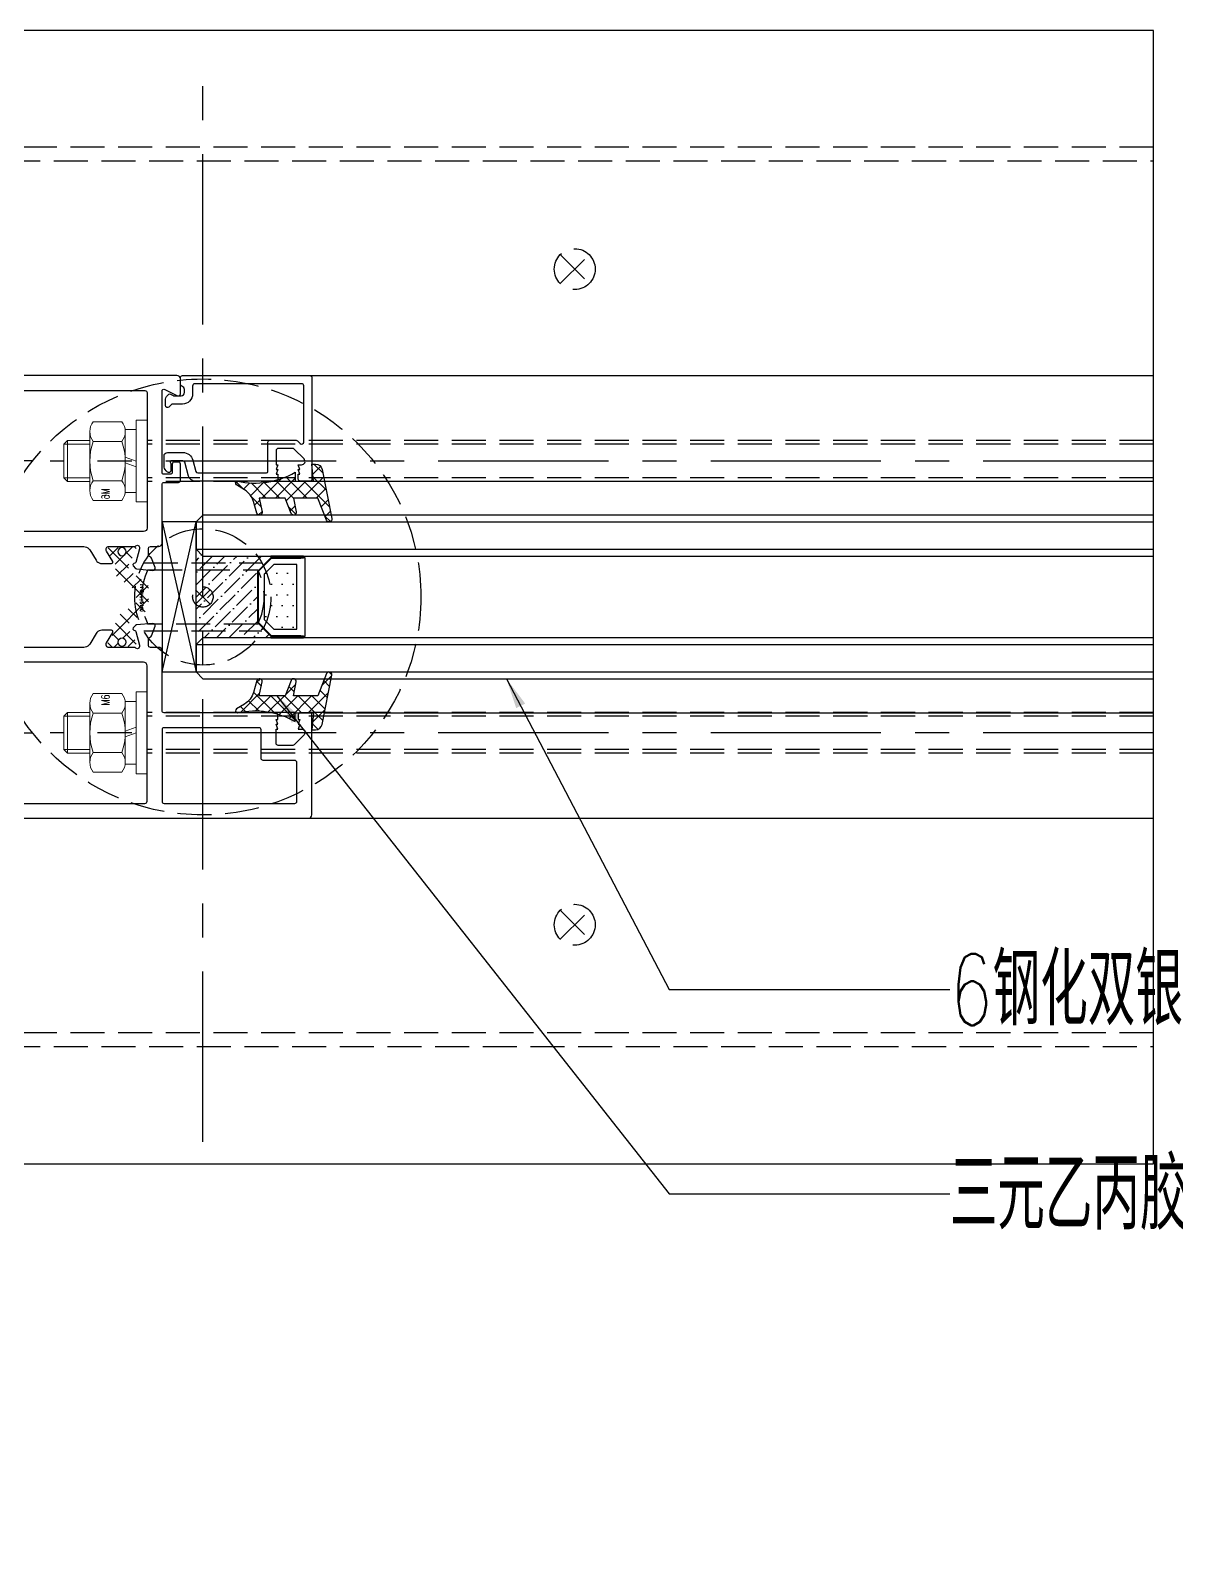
# Model space of a CAD drawing. Extents: x -160106 to 966792, y -663931 to 1550022.
# Drawn here: x -47585.1 to -47416.9, y -86037 to -85813.6 of the extents above; entities that cross this region are included whole.
import ezdxf
from ezdxf.enums import TextEntityAlignment as Align
from ezdxf.xclip import XClip

# ---------------------------------------------------------------- set-up
doc = ezdxf.new("R2010")
doc.units = 0
doc.linetypes.add('ZN-CENTER', pattern=[2, 1.25, -0.25, 0.25, -0.25])
doc.linetypes.add('ZN-DASH', pattern=[0.35, 0.25, -0.1])
for name, color, linetype in [('!ZN1-填充-8', 8, 'Continuous'), ('!ZN1-文字-7', 7, 'Continuous'), ('!ZN1-标注-173', 173, 'Continuous'), ('!ZN3-玻璃幕墙-4', 4, 'Continuous'), ('!ZN4-辅助材料-1', 1, 'Continuous'), ('!ZN4-配件-11', 11, 'Continuous'), ('!ZN5-铝材投影-112', 112, 'Continuous'), ('!ZN5-铝材断面-6', 6, 'Continuous'), ('!ZN6-虚线-8', 8, 'ZN-DASH'), ('!ZN6-轴线-1', 1, 'ZN-CENTER'), ('11紧固件', 11, 'Continuous'), ('TEXT', 7, 'Continuous')]:
    doc.layers.add(name, color=color, linetype=linetype)
doc.styles.add('ZN-字体1', font='romans.shx', dxfattribs={"width": 0.7, "bigfont": 'chinese.shx'})
doc.styles.add('ZNDimTStyle', font='ROMANS.shx', dxfattribs={"width": 0.7, "bigfont": 'CHINESE.shx'})
doc.styles.add('ZNTextStyle', font='ROMANS.shx', dxfattribs={"width": 0.7, "bigfont": 'CHINESE.shx'})
doc.styles.add('ZY-STYLE', font='ROMANS.shx', dxfattribs={"width": 0.7, "bigfont": 'CHINESE.shx'})
doc.dimstyles.new('ZN机械-3', dxfattribs={"dimscale": 3, "dimtxt": 2.5, "dimasz": 1.5, "dimexe": 1, "dimexo": 2, "dimgap": 0.9, "dimtad": 1, "dimdec": 0, "dimzin": 0, "dimdsep": 46, "dimtxsty": 'ZNDimTStyle', "dimcen": 2.5, "dimdle": 1, "dimclrd": 173, "dimclre": 173, "dimclrt": 7, "dimazin": 2, "dimtfac": 1, "dimtdec": 4, "dimtix": 1, "dimtmove": 2, "dimatfit": 3, "dimfxl": 0, "dimfrac": 2, "dimtolj": 1, "dimtzin": 0, "dimarcsym": 0})

# ---------------------------------------------------------------- blocks, each defined once
blk = doc.blocks.new('14.8隔热条2440')
at = {"layer": '!ZN1-填充-8', "ltscale": 500}
h = blk.add_hatch(dxfattribs=at)
h.set_pattern_fill('多孔材料', color=8, scale=0.5, angle=180)
h.set_pattern_definition([(225, (-28183.06224077237, 22083.85902918087), (1.000001016555733, -1.000001016555734), []), (315, (-28183.06224077237, 22083.85902918087), (1.000001016555734, 1.000001016555733), [])])
edge = h.paths.add_edge_path()
edge.add_arc((1, -1.313820711729932), 0.9999999999998325, 180.0000000000032, 234.999999999997)
edge.add_line((0.4264235636510421, -2.132972756018717), (2.736788218175207, -3.750707503131707))
edge.add_arc((2.450000000000728, -4.160283525277919), 0.5000000000001055, 2.927436071331613e-11, 55.00000000001188, ccw=False)
edge.add_line((2.950000000000728, -4.160283525274281), (2.950000000000728, -4.533782217349653))
edge.add_arc((2.150000000001455, -4.533782217353291), 0.79999999999919, -29.999999999965723, 3.2514435588382185e-11, ccw=False)
edge.add_line((2.842820323028718, -4.933782217351109), (1.826794919245003, -6.693589838487242))
edge.add_arc((2, -6.793589838485786), 0.2000000000000929, 149.999999999855, 179.9999999998616)
edge.add_line((1.80000000000291, -6.793589838485786), (1.80000000000291, -7))
edge.add_arc((2.200000000000728, -7), 0.3999999999997499, 179.9999999999633, 270.0000000000081)
edge.add_line((2.200000000000728, -7.400000000001455), (2.80000000000291, -7.400000000001455))
edge.add_line((2.80000000000291, -7.400000000001455), (2.80000000000291, -7.299999999999272))
edge.add_line((2.80000000000291, -7.299999999999272), (3.17500000000291, -7.299999999999272))
edge.add_arc((3.17500000000291, -7.100000000002183), 0.2000000000000171, 269.9999999999674, 360)
edge.add_line((3.375, -7.100000000002183), (3.375, -6.988193731460342))
edge.add_arc((3.17500000000291, -6.988193731460342), 0.1999999999994066, 359.999999999772, 385.0078332344584)
edge.add_arc((3.900000000001455, -6.650000000001455), 0.6000000000001552, -25.00783323469892, 205.00783323474, ccw=False)
edge.add_arc((4.625000000003638, -6.98819373146398), 0.2000000000006604, 154.9921667651166, 179.9999999997965)
edge.add_line((4.42500000000291, -6.988193731460342), (4.42500000000291, -7.100000000002183))
edge.add_arc((4.625, -7.100000000002183), 0.1999999999999318, 179.9999999999756, 269.9999999999837)
edge.add_line((4.625, -7.299999999999272), (5, -7.299999999999272))
edge.add_line((5, -7.299999999999272), (5, -7.400000000001455))
edge.add_line((5, -7.400000000001455), (5.600000000002183, -7.400000000001455))
edge.add_arc((5.600000000002183, -7), 0.3999999999998067, 269.9999999999756, 360.0000000000285)
edge.add_line((6, -7), (6, -6.793589838485786))
edge.add_arc((5.80000000000291, -6.793589838485786), 0.1999999999999934, 3.255933827414202e-11, 30.00000000003709)
edge.add_line((5.973205080757907, -6.693589838487242), (4.957179676974192, -4.933782217351109))
edge.add_arc((5.650000000001455, -4.533782217349653), 0.799999999999423, 180.0000000000387, 210.0000000000395, ccw=False)
edge.add_line((4.850000000002183, -4.533782217349653), (4.850000000002183, -3.553567113380268))
edge.add_arc((3.850000000002183, -3.553567113380268), 0.9999999999999647, 9.76748342677446e-12, 54.9999999999981)
edge.add_line((4.423576436351141, -2.734415069091483), (2.013211781824793, -1.046659568157338))
edge.add_arc((2.299999999999272, -0.6370835460111266), 0.4999999999995259, 180.0000000000163, 235.0000000000096, ccw=False)
edge.add_line((1.799999999999272, -0.6370835460111266), (1.799999999999272, 0.6370835460111266))
edge.add_arc((2.299999999999272, 0.6370835460111266), 0.499999999999611, 124.9999999999686, 179.9999999999642, ccw=False)
edge.add_line((2.013211781824793, 1.046659568157338), (4.423576436351141, 2.734415069091483))
edge.add_arc((3.850000000002183, 3.553567113380268), 0.9999999999998428, 304.9999999999877, 359.9999999999886)
edge.add_line((4.850000000002183, 3.553567113380268), (4.850000000002183, 4.533782217349653))
edge.add_arc((5.650000000001455, 4.533782217349653), 0.7999999999999973, 150.0000000000351, 180.0000000000305, ccw=False)
edge.add_line((4.957179676974192, 4.933782217351109), (5.973205080757907, 6.693589838487242))
edge.add_arc((5.80000000000291, 6.793589838485786), 0.2000000000000076, 329.9999999999517, 359.9999999999674)
edge.add_line((6, 6.793589838485786), (6, 7))
edge.add_arc((5.600000000002183, 7), 0.3999999999997073, 8.142219984546603e-12, 90.00000000004071)
edge.add_line((5.600000000002183, 7.399999999997817), (5, 7.399999999997817))
edge.add_line((5, 7.399999999997817), (5, 7.299999999999272))
edge.add_line((5, 7.299999999999272), (4.625000000003638, 7.299999999999272))
edge.add_arc((4.625, 7.099999999998545), 0.200000000000145, 89.99999999994303, 179.9999999999511)
edge.add_line((4.424999999999272, 7.099999999998545), (4.42500000000291, 6.988193731460342))
edge.add_arc((4.625000000003638, 6.988193731460342), 0.2000000000003917, 179.9999999999592, 205.0078332346483)
edge.add_arc((3.900000000001455, 6.649999999997817), 0.6000000000002182, -205.00783323469057, 25.007833234691816, ccw=False)
edge.add_arc((3.17500000000291, 6.988193731460342), 0.199999999999654, 334.9921667651682, 359.9999999998615)
edge.add_line((3.375, 6.988193731460342), (3.375, 7.099999999998545))
edge.add_arc((3.17500000000291, 7.099999999998545), 0.1999999999997471, 4.071109992273302e-11, 90.00000000006513)
edge.add_line((3.174999999999272, 7.299999999999272), (2.799999999999272, 7.299999999999272))
edge.add_line((2.799999999999272, 7.299999999999272), (2.799999999999272, 7.399999999997817))
edge.add_line((2.799999999999272, 7.399999999997817), (2.200000000000728, 7.400000000001455))
edge.add_arc((2.200000000000728, 7), 0.4000000000003467, 90.00000000002852, 180)
edge.add_line((1.799999999999272, 7), (1.80000000000291, 6.793589838485786))
edge.add_arc((2, 6.793589838485786), 0.1999999999999005, 179.9999999999348, 209.9999999999473)
edge.add_line((1.826794919245003, 6.693589838487242), (2.842820323028718, 4.933782217351109))
edge.add_arc((2.150000000001455, 4.533782217349653), 0.8000000000003751, 6.497202775790356e-11, 30.000000000059913, ccw=False)
edge.add_line((2.950000000000728, 4.533782217349653), (2.950000000000728, 4.160283525274281))
edge.add_arc((2.450000000000728, 4.160283525274281), 0.499999999999925, -54.999999999988006, 3.183231456205249e-12, ccw=False)
edge.add_line((2.736788218175207, 3.750707503131707), (0.4264235636510421, 2.132972756018717))
edge.add_arc((1, 1.313820711729932), 0.9999999999998322, 125.0000000000016, 179.9999999999968)
edge.add_line((0, 1.313820711729932), (0, -1.313820711729932))
at = {"layer": '!ZN4-辅助材料-1'}
for centre in [(3.900000000001455, 6.649999999997817), (3.900000000001455, -6.650000000001455)]:
    blk.add_circle(centre, 0.6, dxfattribs=at)
at = {"layer": 'Defpoints', "color": 2, "ltscale": 10, "style": 'ZY-STYLE', "width": 0.7}
blk.add_text('14.8隔热条2440', height=0.5, rotation=270, dxfattribs=at).set_placement((0.734587179205846, 1.976533626435412))
blk = doc.blocks.new('DTM001')
at = {"layer": '!ZN5-铝材断面-6'}
for points in [[(15.22452331677778, 7.899999999994179), (15.22452331677778, 16.50001016483293, -0.4142227651997859), (15.52453274285654, 16.80001016467577), (17.62451389065245, 16.79994418259594, 0.4142227651997859), (17.92452331673121, 17.09994418243878), (17.92452331673121, 19.49998114796472, 0.4142043596133936), (17.62453274283325, 19.79998114780756), (17.02453274285654, 19.79999999998836, 0.4142227651962341), (16.72452331677778, 19.50000000014552), (16.72452331677778, 18.2999818904209, -0.4142227652104414), (16.42451389064081, 17.99998189054895), (15.52451389067573, 18.00001016887836, -0.4142043595956348), (15.22452331677778, 18.3000101687212), (15.22452331677778, 30.20000000001164, -0.5594510476489495), (15.66025142982835, 30.46754042556859), (17.48879520368064, 29.53988698567264, 0.5594510476431668), (17.92452331673121, 29.80742741125869), (17.92452331673121, 32, 0.4142135623726091), (17.42452331673121, 32.5), (-29.73044803546509, 32.5, 0.2271621098700014), (-30.12007850396913, 32.31334980134852, 0.1412512610830626), (-37.22116199234733, 15.36028948036255, 0.4486177016475574), (-36.72452331677778, 14.80241007203585), (-35.92574990430148, 14.80241007203585, 0.414213562373095), (-35.42574990430148, 15.30241007203585), (-35.42574990430148, 16.30241007203585, -0.414213562373095), (-34.92574990430148, 16.80241007203585), (-33.42574990430148, 16.80241007203585, -0.414213562373095), (-32.92574990430148, 16.30241007203585), (-32.92574990430148, 10.30241007203585, -0.414213562373095), (-33.42574990430148, 9.802410072035855), (-35.19376994058257, 9.802410072035855, 0.3963318360818258), (-35.69282665295759, 9.333108570805052, 0.002840257290874332), (-35.79918787279166, 7.427436928992392, 0.4289573067031469), (-35.29981460917043, 6.902410072012572), (-35.09956329932902, 6.902410072012572, 0.3996045716297105), (-34.60019153601024, 7.377353296498768, -0.0002259558527667373), (-34.59256848768564, 7.527918181120185, -0.3993425579399436), (-34.09321957518114, 8.002410072018392), (-29.82572117989184, 8.002410072018392, -0.4142227651784749), (-29.52572118007811, 7.702400645968737), (-29.52576838206733, 6.200119474175153), (-29.59444647916825, 6.009104871045565), (-29.76902697904734, 5.905543737666449), (-29.90692220412893, 5.839249153330456), (-29.9941901381244, 5.713573490385897), (-30.50773576839129, 4.302756370481802), (-30.51060696801869, 4.105786996369716), (-30.39069178554928, 3.949500313901808), (-30.19969389092876, 3.901282243954483), (-27.83415113174124, 4.108165526442463), (-27.69855975994142, 4.144492553896271), (-27.28439858549973, 4.558627686172258), (-27.23262871085899, 4.751811231952161), (-27.3740456320229, 4.89323703138507), (-27.54310409625759, 4.938541798794176), (-27.63276002096245, 4.990308427222772), (-27.68452101532603, 5.079967604891863), (-28.21551900351187, 7.061928169045132), (-28.22317353851395, 7.100416429108009), (-28.22573885152815, 7.139574369735783), (-28.22573380864924, 7.3000786214252), (-28.1338862607372, 7.516107518895296), (-27.914592848334, 7.599862255592598), (-27.70212073315633, 7.500062172679463), (-27.56512267730432, 7.399999999994179), (-23.62588980101282, 7.399999999994179), (-23.41360140318284, 7.312059451855021), (-23.3257401039009, 7.099924659152748), (-23.32574704551371, 6.87899885213119), (-23.33693889103597, 6.797830382653046), (-23.36967446963536, 6.722717404278228), (-24.29651799454587, 5.204143706563627), (-24.30021603399655, 5.002071955765132), (-24.12580922507914, 4.899949808197562), (-22.70035684452159, 4.899905020021833), (-22.49721174995648, 4.920749853801681), (-22.30253698973684, 4.982427843700862), (-22.12445097620366, 5.082366867078235), (-21.97038032958517, 5.216399223805638), (-21.8467501719133, 5.378935437067412), (-20.90569660015171, 6.920791395183187), (-20.78206644247985, 7.083327608037507), (-20.62799579609418, 7.217359964532079), (-20.44990978267742, 7.317298988142284), (-20.25523502222495, 7.378976978070568), (-20.05035338026937, 7.399999999994179), (3.738780219224282, 7.399999999994179), (3.9540420313715, 7.377898188715335), (4.148712912399787, 7.316207961761393), (4.326792642183136, 7.216257744468749), (4.480854862194974, 7.082215703878319), (4.604474801511969, 6.919671720301267), (5.545431479986291, 5.377756644767942), (5.6690514239599, 5.215212662034901), (5.823113647231366, 5.081170623889193), (6.00119338039076, 4.98122040941962), (6.195864264213014, 4.919530186220072), (6.399008049222175, 4.898672586627072), (7.824460444215219, 4.898627783521079), (7.998873671342153, 5.000738990434911), (7.995188314060215, 5.202810983697418), (7.068440233997535, 6.721442906156881), (7.035709368006792, 6.796557941444917), (7.02452261588769, 6.877727114624577), (7.024529572285246, 7.098652921820758), (7.11240419925889, 7.310782200511312), (7.327814149204642, 7.399999999994179), (11.26603718230035, 7.399999999994179), (11.40093533723848, 7.49851541974931), (11.61341372417519, 7.598302150901873), (11.83270187285962, 7.514533633890096), (11.9245358449989, 7.298498965072213), (11.92453080188716, 7.137994713237276), (11.92196302762022, 7.098836941615446), (11.9143061064533, 7.060349331935868), (11.38318352476927, 5.078421962971333), (11.33141690382035, 4.988766040245537), (11.24175773357274, 4.937005043932004), (11.0726964227506, 4.89171090038144), (10.93127061455743, 4.750293988006888), (10.983028349292, 4.557107189495582), (11.34677000046941, 4.193342694750754), (11.46175457787467, 4.112824237236055), (13.89828232600121, 3.899578549346188), (14.08928325498709, 3.947784613148542), (14.20920826407382, 4.104063759790733), (14.20634944672929, 4.301033317518886), (13.69289245939581, 5.711882705771131), (13.60563242476201, 5.837563860259252), (13.46774136443855, 5.903867117216578), (13.29316737508634, 6.007439213746693), (13.22450127889169, 6.198458124825265), (13.22452955733752, 7.098458115651738), (13.31240418419475, 7.310587394429604), (13.52828447910724, 7.399999999994179), (14.72452331677778, 7.399999999994179, 0.414213562373095)], [(12.72452331677778, 30.29999999998836, -0.414213562373095), (13.02452331676614, 30), (13.02452331676614, 10.10000000000582, -0.414213562373095), (12.52452331676614, 9.60000000000582), (-28.07969538529869, 9.60000000000582, -0.2989322233174836), (-28.5384769916418, 9.90120503603248, 0.2989322233140105), (-28.9972585979267, 10.20241007203003), (-30.22574990428984, 10.20241007203003, -0.414213562373095), (-30.72574990428984, 10.70241007203003), (-30.72574990428984, 17.00241007201839, 0.414213562373095), (-32.72574990428984, 19.00241007201839), (-33.68023893196369, 19.00241007201839, -0.4941404653160669), (-34.16278522356879, 19.6333645543782, -0.09483168647078893), (-29.05388332140865, 30.09987771348096, -0.23614865827203), (-28.65379163494799, 30.29999999998836)], [(-35.92574990430148, -14.80241007203585), (-36.72452331677778, -14.80241007203585, 0.4486177016466411), (-37.22116199234733, -15.36028948036255, 0.1412512610830585), (-30.12007850396913, -32.31334980134852, 0.227162109870179), (-29.73044803546509, -32.5), (36.72452331677778, -32.5, 0.414213562373095), (37.22452331677778, -32), (37.22452331677778, -17.29999999998836, 0.4142135623695433), (36.92452331673121, -17), (35.52452331676614, -17, 0.4142135623695433), (35.22452331677778, -17.29999999998836), (35.22452331677778, -18.00012244153186), (35.47452325199265, -18.00013029659749), (35.22450125787873, -18.70012244413374), (35.47450125782052, -18.70013029922848), (35.22447926364839, -19.40012244679383), (35.72447925142478, -19.4001381569542, -0.6681786379321766), (36.07800582289929, -20.25370265590027), (34.61947812727885, -21.71213869951316, -0.1989042015138631), (34.40735275828047, -21.79999999998836), (32.27446147421142, -21.79999999998836, -0.4142135623695432), (31.97446147422306, -21.5), (31.97446147422306, -19.40002033073688), (32.22446147404844, -19.40002818583162), (31.9744834684534, -18.70002032810589), (32.22448346833698, -18.70002818317153), (31.97450546262553, -18.00002032547491), (32.22450546256732, -18.00002818054054), (32.22452745732153, -17.30000942607876, 0.4142227651891304), (31.92452745750779, -17), (15.52452331676614, -17, -0.4142135623801986), (15.22452331677778, -16.70000000001164), (15.22452331677778, -7.899999999994179, 0.414213562373095), (14.72452331677778, -7.399999999994179), (13.52828447910724, -7.399999999994179), (13.31240418419475, -7.310587394429604), (13.22452955733752, -7.098458115651738), (13.22450127889169, -6.198458124825265), (13.29316737508634, -6.007439213746693), (13.46774136443855, -5.903867117216578), (13.60563242476201, -5.837563860259252), (13.69289245939581, -5.711882705771131), (14.20634944672929, -4.301033317518886), (14.20920826407382, -4.104063759790733), (14.08928325498709, -3.947784613148542), (13.89828232600121, -3.899578549346188), (11.46175457787467, -4.112824237236055), (11.34677000046941, -4.193342694750754), (10.983028349292, -4.557107189495582), (10.93127061455743, -4.750293988006888), (11.0726964227506, -4.89171090038144), (11.24175773357274, -4.937005043932004), (11.33141690382035, -4.988766040245537), (11.38318352476927, -5.078421962971333), (11.9143061064533, -7.060349331935868), (11.92196302762022, -7.098836941615446), (11.92453080188716, -7.137994713237276), (11.9245358449989, -7.298498965072213), (11.83270187285962, -7.514533633890096), (11.61341372417519, -7.598302150901873), (11.40093533723848, -7.49851541974931), (11.26603718230035, -7.399999999994179), (7.327814149204642, -7.399999999994179), (7.11240419925889, -7.310782200511312), (7.024529572285246, -7.098652921820758), (7.02452261588769, -6.877727114624577), (7.035709368006792, -6.796557941444917), (7.068440233997535, -6.721442906156881), (7.995188314060215, -5.202810983697418), (7.998873671342153, -5.000738990434911), (7.824460444215219, -4.898627783521079), (6.399008049222175, -4.898672586627072), (6.195864264213014, -4.919530186220072), (6.00119338039076, -4.98122040941962), (5.823113647231366, -5.081170623889193), (5.6690514239599, -5.215212662034901), (5.545431479986291, -5.377756644767942), (4.604474801511969, -6.919671720301267), (4.480854862194974, -7.082215703878319), (4.326792642183136, -7.216257744468749), (4.148712912399787, -7.316207961761393), (3.9540420313715, -7.377898188715335), (3.738780219224282, -7.399999999994179), (-20.05035338026937, -7.399999999994179), (-20.25523502222495, -7.378976978070568), (-20.44990978267742, -7.317298988142284), (-20.62799579609418, -7.217359964532079), (-20.78206644247985, -7.083327608037507), (-20.90569660015171, -6.920791395183187), (-21.8467501719133, -5.378935437067412), (-21.97038032958517, -5.216399223805638), (-22.12445097620366, -5.082366867078235), (-22.30253698973684, -4.982427843700862), (-22.49721174995648, -4.920749853801681), (-22.70035684452159, -4.899905020021833), (-24.12580922507914, -4.899949808197562), (-24.30021603399655, -5.002071955765132), (-24.29651799454587, -5.204143706563627), (-23.36967446963536, -6.722717404278228), (-23.33693889103597, -6.797830382653046), (-23.32574704551371, -6.87899885213119), (-23.3257401039009, -7.099924659152748), (-23.41360140318284, -7.312059451855021), (-23.62588980101282, -7.399999999994179), (-27.56512267730432, -7.399999999994179), (-27.70212073315633, -7.500062172679463), (-27.914592848334, -7.599862255592598), (-28.1338862607372, -7.516107518895296), (-28.22573380864924, -7.3000786214252), (-28.22573885152815, -7.139574369735783), (-28.22317353851395, -7.100416429108009), (-28.21551900351187, -7.061928169045132), (-27.68452101532603, -5.079967604891863), (-27.63276002096245, -4.990308427222772), (-27.54310409625759, -4.938541798794176), (-27.3740456320229, -4.89323703138507), (-27.23262871085899, -4.751811231952161), (-27.28439858549973, -4.558627686172258), (-27.69855975994142, -4.144492553896271), (-27.83415113174124, -4.108165526442463), (-30.19969389092876, -3.901282243954483), (-30.39069178554928, -3.949500313901808), (-30.51060696801869, -4.105786996369716), (-30.50773576839129, -4.302756370481802), (-29.9941901381244, -5.713573490385897), (-29.90692220412893, -5.839249153330456), (-29.76902697904734, -5.905543737666449), (-29.59444647916825, -6.009104871045565), (-29.52576838206733, -6.200119474175153), (-29.52572118007811, -7.702400645968737, -0.4142227651784749), (-29.82572117989184, -8.002410072018392), (-34.09321957518114, -8.002410072018392, -0.3993425579399436), (-34.59256848768564, -7.527918181120185, -0.0002259558527667373), (-34.60019153601024, -7.377353296498768, 0.3996045716297104), (-35.09956329932902, -6.902410072012572), (-35.29981460917043, -6.902410072012572, 0.4289573067031467), (-35.79918787279166, -7.427436928992392, 0.002840257290874332), (-35.69282665295759, -9.333108570805052, 0.3963318360818259), (-35.19376994058257, -9.802410072035855), (-33.42574990430148, -9.802410072035855, -0.414213562373095), (-32.92574990430148, -10.30241007203585), (-32.92574990430148, -16.30241007203585, -0.414213562373095), (-33.42574990430148, -16.80241007203585), (-34.92574990430148, -16.80241007203585, -0.414213562373095), (-35.42574990430148, -16.30241007203585), (-35.42574990430148, -15.30241007203585, 0.414213562373095)], [(12.72452331677778, -30.29999999998836, 0.414213562373095), (13.02452331676614, -30), (13.02452331676614, -10.10000000000582, 0.414213562373095), (12.52452331676614, -9.60000000000582), (-28.07969538529869, -9.60000000000582, 0.2989322233174836), (-28.5384769916418, -9.90120503603248, -0.2989322233140105), (-28.9972585979267, -10.20241007203003), (-30.22574990428984, -10.20241007203003, 0.414213562373095), (-30.72574990428984, -10.70241007203003), (-30.72574990428984, -17.00241007201839, -0.414213562373095), (-32.72574990428984, -19.00241007201839), (-33.68023893196369, -19.00241007201839, 0.4941404653160669), (-34.16278522356879, -19.6333645543782, 0.09483168647078893), (-29.05388332140865, -30.09987771348096, 0.23614865827203), (-28.65379163494799, -30.29999999998836)], [(29.47446147422306, -19.20000000001164), (15.52452331676614, -19.20000000001164, 0.414213562373095), (15.22452331677778, -19.5), (15.22452331677778, -30, 0.414213562373095), (15.52452331676614, -30.29999999998836), (34.72452331677778, -30.29999999998836, 0.414213562373095), (35.02452331676614, -30), (35.02452331676614, -24.29999999998836, 0.414213562373095), (34.72452331677778, -24), (30.07446147419978, -24, -0.414213562373095), (29.77446147421142, -23.70000000001164), (29.77446147421142, -19.5, 0.414213562373095)]]:
    blk.add_lwpolyline(points, format="xyb", close=True, dxfattribs=at)
at = {"ltscale": 20}
blk.add_blockref('14.8隔热条2440', (-29.56583225581562, 0), dxfattribs=at)
at = {"ltscale": 20, "xscale": -1}
blk.add_blockref('14.8隔热条2440', (13.25425909477053, 0), dxfattribs=at)
blk = doc.blocks.new('DTM004')
at = {"layer": '!ZN5-铝材断面-6'}
blk.add_lwpolyline([(-7.860196235880721, 5.257427411270328), (-7.860196235880721, 5.685535160155268, 0.3383207522059224), (-8.228823582001496, 6.16796784082544, -0.3383207522047856), (-8.450000000011642, 6.457427411281969), (-8.450000000011642, 7.450000000011642, -0.414213562373095), (-8.150000000023283, 7.75), (10.54999999998836, 7.75, -0.414213562373095), (10.84999999997672, 7.450000000011642), (10.85000000003492, -7.550000000017462, -0.4142135623784227), (10.65000000002328, -7.75), (9.149995745276101, -7.75, -0.4142043595956348), (8.849995745404158, -7.450009426102042), (8.849973751814105, -6.750030389172025), (9.09997375169769, -6.750022534077289), (8.849951757583767, -6.050030386541039), (9.09995175752556, -6.050022531446302), (8.84992976335343, -5.350030383910052), (9.349929751129821, -5.35001467372058, 0.668178637926595), (9.703456322604325, -4.496450174774509), (8.24487765104277, -3.037963158392813, 0.1989042015138631), (8.032752282044385, -2.950101857917616), (5.899901257711463, -2.950101857917616, 0.414213562373095), (5.599901257664897, -3.250101857905975), (5.599901257664897, -5.350132500811014), (5.849928622890729, -5.350124644872267), (5.599950617237482, -6.050132502568886), (5.849950617121067, -6.050124647503253), (5.59997261146782, -6.750132505199872), (5.849972611409612, -6.750124650134239), (5.849997743498534, -7.549993715947494, -0.4142227651944582), (5.649997743603308, -7.75), (-6.282673011999577, -7.75, -0.3394542588639887), (-7.248598838341422, -7.008819045091514), (-7.79426792578306, -4.972354286466725, 0.339454258862486), (-8.084045673720539, -4.75), (-9.75, -4.75, 0.6180339887712619), (-9.910000000032596, -5.069999999977881, -0.1622776601677572), (-9.850000000034925, -5.25), (-9.850000000034925, -6.200000000011642, -0.6681786379074278), (-10.36213203438092, -6.412132034340175), (-10.55710678116884, -6.21715728752315, -0.1989123673800496), (-10.85000000003492, -5.510050506331027), (-10.85000000003492, -4.049999999988358, -0.414213562373095), (-10.35000000003492, -3.549999999988358), (-8.084045673720539, -3.549999999988358, -0.3394542588625321), (-6.635156934265979, -4.661771432351088), (-6.188787265913561, -6.327645713521633, 0.3394542588617261), (-5.899009518034291, -6.549999999988358), (4.199901257699821, -6.549999999988358, 0.4142135623784227), (4.399901257711463, -6.349999999976717), (4.399901257711463, -2.050101857894333, -0.4142135623624397), (4.699901257699821, -1.750101857905975), (8.535071596619673, -1.750101857905975, -0.1989042015138631), (8.747196965618059, -1.837963158381172), (9.137874631036539, -2.228616274136584, 0.6681672758759131), (9.650000000023283, -2.016477574623423), (9.650000000023283, 6.25, 0.414213562373095), (9.349999999976717, 6.550000000017462), (-6.3625492133433, 6.550000000017462, 0.4514162296439333), (-6.66019623586908, 6.212500000023283), (-6.66019623586908, 5.057427411258686, -0.4142135623738432), (-8.16019623586908, 3.557427411258686), (-9.584727449691854, 3.557427411258686, 0.198912367380581), (-9.796859483991284, 3.469559445627965), (-10.13786796561908, 3.128550964000169, -0.6681786379298857), (-10.65000000002328, 3.340682998357806), (-10.65000000002328, 4.099261642142665, -0.1989123673785978), (-10.35710678121541, 4.806368423305685), (-10.16462643700652, 4.998848767514573, -0.3394542588639873), (-9.923205080791377, 5.030632492038421), (-9.519615242257714, 4.797619790129829, 0.1316524975819562), (-9.369615242292639, 4.757427411270328), (-8.360196235880721, 4.757427411270328, 0.414213562375185)], format="xyb", close=True, dxfattribs=at)
blk = doc.blocks.new('塞入式胶条01')
at = {"layer": '!ZN1-填充-8', "ltscale": 500}
h = blk.add_hatch(dxfattribs=at)
h.set_pattern_fill('多孔材料', color=8, scale=0.5, angle=180)
h.set_pattern_definition([(225, (-28131.83749245655, 22100.85902918088), (1.000001016555733, -1.000001016555734), []), (315, (-28131.83749245655, 22100.85902918088), (1.000001016555734, 1.000001016555733), [])])
edge = h.paths.add_edge_path()
edge.add_line((1.236903787535994, -1.707911690824403), (2.664777609221346, 5.509706483182526))
edge.add_arc((2.273518568923464, 5.592871159504284), 0.4000000000031532, 348.0000000008789, 518.5160107118339)
edge.add_line((1.901310590274079, 5.739367646252504), (0.6235294656908081, 2.492871159505739))
edge.add_line((0.6235294656908081, 2.492871159505739), (-2.976470534307737, 2.492871159516653))
edge.add_line((-2.976470534307737, 2.492871159516653), (-2.546263670628832, 4.516835323676787))
edge.add_arc((-2.937522710923076, 4.600000000002183), 0.400000000000351, 348.0000000002608, 518.9636452312297)
edge.add_line((-3.310863851074828, 4.743584097548592), (-4.176470534308464, 2.492871159513015))
edge.add_line((-4.176470534308464, 2.492871159513015), (-7.976470534307737, 2.492871159516653))
edge.add_line((-7.976470534307737, 2.492871159516653), (-7.546263670625194, 4.516835323676787))
edge.add_arc((-7.937522710919438, 4.600000000009459), 0.4000000000018638, 347.9999999992414, 523.6104596651712)
edge.add_arc((-7.937522718613764, 4.600000004116737), 0.3999999914592172, 163.5567518628581, 163.610459918605, ccw=False)
edge.add_line((-8.32116294387015, 4.713226196901815), (-8.829847777542454, 2.989667749898217))
edge.add_arc((-11.70714952465642, 3.838864226643636), 3.000000000010314, 301.4687741501241, 343.5567516095164, ccw=False)
edge.add_line((-10.1410481142666, 1.280089837910054), (-11.32430235716311, 0.55587743887736))
edge.add_arc((-11.16769221612776, 0.3000000000029104), 0.3000000000000967, 121.4687741494226, 270)
edge.add_arc((-8.602365504000772, -11.51777317277811), 11.79999999998318, 59.98711977613351, 102.55640162031648, ccw=False)
edge.add_line((-2.700068375826959, -1.299999999999272), (-2.700068375826959, 0))
edge.add_line((-2.700068375826959, 0), (0, 0))
edge.add_line((0, 0), (-0.2627605881643831, -2.500000000003638))
edge.add_line((-0.2627605881643831, -2.500000000003638), (0.2587561867985642, -2.5))
edge.add_arc((0.2587561868094781, -1.500000000007276), 0.999999999992724, 269.9999999993747, 347.9999999999486)
at = {"layer": '!ZN4-辅助材料-1'}
blk.add_lwpolyline([(1.236903787535994, -1.707911690824403), (2.664777609221346, 5.509706483182526, 0.9204817846669002), (1.901310590274079, 5.739367646252504), (0.6235294656908081, 2.492871159505739), (-2.976470534307737, 2.492871159516653), (-2.546263670628832, 4.516835323676787, 0.9240963602457766), (-3.310863851074828, 4.743584097548592), (-4.176470534308464, 2.492871159513015), (-7.976470534307737, 2.492871159516653), (-7.546263670625194, 4.516835323676787, 0.9624094095518533), (-8.321268911546213, 4.712866529611347, -0.000234345606198079), (-8.32116294387015, 4.713226196901815), (-8.829847777542454, 2.989667749898217, -0.1857361335767543), (-10.1410481142666, 1.280089837910054), (-11.32430235716311, 0.55587743887736, 0.7571945360180199), (-11.16769221612776, 3.637978807091713e-12, -0.1879095196813028), (-2.700068375826959, -1.299999999999272), (-2.700068375826959, 0), (0, 0), (-0.2627605881643831, -2.500000000003638), (0.2587561867985642, -2.5, 0.3541185725319171)], format="xyb", close=True, dxfattribs=at)
blk = doc.blocks.new('*U984')
at = {"layer": '!ZN1-填充-8'}
h = blk.add_hatch(dxfattribs=at)
h.set_pattern_fill('ANSI36', color=256, scale=0.4, angle=180, style=0)
h.set_pattern_definition([(225, (2801.916650913547, 1209.589244826604), (-0.6735192090801873, -2.469570433294018), [3.175, -0.635, 0, -0.635])])
h.paths.add_polyline_path([(1.029468876367901e-06, 5.00000102652325), (1.029468876367901e-06, 19.00000102652371), (1.000001029469331, 18.00000102652325), (11.00000102946792, 18.00000154125746), (11.00000102946792, 17.75000154125746), (9.000001029467924, 15.75000154125746), (9.000001029467924, 8.250001541257916), (11.00000102946792, 6.250001541257916), (11.00000102946792, 6.000001541257916), (1.000001029469331, 6.000001026523705)])
for points in [[(15.7500020589368, 18.00000051473398), (11.0000020589368, 18.00000051473398), (11.0000020589368, 17.75000051473398), (15.7500020589368, 17.75000051473398)], [(15.7500020589368, 6.250000514733983), (11.0000020589368, 6.250000514733983), (11.0000020589368, 6.000000514733983), (15.7500020589368, 6.000000514733983)]]:
    blk.add_hatch(color=256, dxfattribs=at).paths.add_polyline_path(points)
h = blk.add_hatch(dxfattribs=at)
h.set_pattern_fill('DOTS', color=8, angle=-1.272221872585407e-14, style=0)
h.set_pattern_definition([(0, (2.999999999999956, 5.147342108102748e-07), (0.7937500000000003, 1.5875), [0, -1.5875])])
h.paths.add_polyline_path([(10.00000246392842, 15.33578724689301), (10.00000246392842, 8.664213903400196), (11.41421851694436, 7.249997850384261), (14.80000246392861, 7.249997850384261), (14.80000246392861, 16.74999785038426), (11.41421306741991, 16.74999785038426)])
for p, q in [((2.058937752735801e-06, 22.99999999999977), (140.5500682103861, 23.00000000000265)), ((1.029468876367901e-06, 19.00000102946865), (140.5500671809172, 19.00000102947153)), ((1.029468876367901e-06, 4.999999091356358), (140.5500671809172, 4.99999909135924)), ((2.058937752735801e-06, 1.000000120825234), (140.5500682103861, 1.000000120828117))]:
    blk.add_line(p, q, dxfattribs=at)
at = {"layer": '!ZN3-玻璃幕墙-4'}
for points in [[(140.5500682103861, 24.00000000000265), (1.000002058937753, 23.99999999999977), (2.058937752735801e-06, 22.99999999999977), (2.058937752735801e-06, 18.99999999999977), (1.000002058937753, 17.99999999999977), (140.5500682103861, 18.00000000000265)], [(140.5500682103865, 6.000000000002655), (1.000002058937298, 5.999999999999773), (2.058936843241099e-06, 4.999999999999773), (2.058935933746397e-06, 0.9999999999997726), (1.000002058935479, 0), (140.5500682103865, 4.474033917450032e-12)]]:
    blk.add_lwpolyline(points, dxfattribs=at)
at = {"layer": '!ZN4-辅助材料-1'}
for points in [[(1.029468876367901e-06, 5.00000102652325), (1.029468876367901e-06, 19.00000102652371), (1.000001029469331, 18.00000102652325), (11.00000102946792, 18.00000154125746), (11.00000102946792, 17.75000154125746), (9.000001029467924, 15.75000154125746), (9.000001029467924, 8.250001541257916), (9.000001029467924, 8.250001541257916), (11.00000102946792, 6.250001541257916), (11.00000102946792, 6.000001541257916), (1.000001029469331, 6.000001026523705), (1.029468876367901e-06, 5.00000102652325)], [(15.7500020589368, 18.00000051473398), (11.0000020589368, 18.00000051473398), (11.0000020589368, 17.75000051473398), (15.7500020589368, 17.75000051473398)], [(9.000002058936346, 15.75000045432148), (9.000002058936346, 8.250000575146714), (11.00000205893635, 6.250000575146714), (16.00000205893635, 6.250000575146714), (16.00000205893635, 17.75000057514671), (11.00000205893635, 17.75000057514671)], [(10.00000246392842, 15.33578724689301), (10.00000246392842, 8.664213903400196), (11.41421851694436, 7.249997850384261), (14.80000246392861, 7.249997850384261), (14.80000246392861, 16.74999785038426), (11.41421306741991, 16.74999785038426)], [(15.7500020589368, 6.250000514733983), (11.0000020589368, 6.250000514733983), (11.0000020589368, 6.000000514733983), (15.7500020589368, 6.000000514733983)]]:
    blk.add_lwpolyline(points, close=True, dxfattribs=at)
blk.add_lwpolyline([(15.40000141310243, 17.74999904759488), (15.40000141310243, 17.65000057514658), (11.0414218291598, 17.65000057514658), (9.099997854370898, 15.7085766003579), (9.099997854370898, 8.291424224121783), (11.04142303089789, 6.349999047594793), (15.40000205893644, 6.349999047594793), (15.40000205893644, 6.250000575146714), (15.40000205893644, 6.349999047594793)], dxfattribs=at)
at = {"layer": 'Defpoints', "color": 250}
for p in [(2.058935478999047e-06, 24.00000205304696), (1.029468876367901e-06, 17.99999999999977), (1.029468876367901e-06, 5.999999999999773), (9.000002058936346, 6.000001541257916), (2.058935478999047e-06, 0)]:
    blk.add_point(p, dxfattribs=at)
blk = doc.blocks.new('地弹簧示意03')
at = {"layer": '!ZN1-填充-8', "linetype": 'ZN-DASH', "ltscale": 20}
for p, q in [((116.3650575506217, 46.00227969398111), (120.6076982377454, 50.2449203810902)), ((116.3650575506217, 50.2449203810902), (120.6076982377454, 46.00227969396656)), ((244.1763540783031, 46.00227969398111), (239.9337133911795, 50.2449203810902)), ((244.1763540783031, 50.2449203810902), (239.9337133911795, 46.00227969396656)), ((38.91606583776957, 20), (0, 20)), ((55.23580379352279, 5.000000000007276), (72.55631186919709, 5.000000000007276)), ((62.83539765958631, -1.06066017178091), (64.95671800314813, 1.060660171773634)), ((62.83539765958631, 1.060660171773634), (64.95671800314813, -1.060660171788186)), ((55.23580379350824, -4.999999999996362), (72.55631186921164, -4.999999999992724)), ((38.91606583776957, -20), (0, -20)), ((116.3650575506217, -46.00227969398111), (120.6076982377454, -50.2449203810902)), ((116.3650575506217, -50.2449203810902), (120.6076982377454, -46.00227969396656)), ((244.1763540783031, -46.00227969398111), (239.9337133911795, -50.2449203810902)), ((244.1763540783031, -50.2449203810902), (239.9337133911795, -46.00227969396656))]:
    blk.add_line(p, q, dxfattribs=at)
blk.add_lwpolyline([(0, -66), (289.4960578122955, -66), (289.4960578122955, 66), (0, 66)], close=True, dxfattribs=at)
for points in [[(0, 64), (289.4960578122955, 64)], [(289.4960578122955, -64), (0, -64)]]:
    blk.add_lwpolyline(points, dxfattribs=at)
blk.add_lwpolyline([(71.95831557966085, -3.999999999992724), (55.83380008305903, -4, -0.2344355629253967), (55.83380008305903, 4.000000000003638), (71.95831557966085, 4.000000000003638, -0.2344355629252056)], format="xyb", close=True, dxfattribs=at)
for centre, radius in [((118.4863778941835, 48.12360003754293), 3), ((242.0550337347413, 48.12360003754293), 3), ((63.89605783135994, 0), 32), ((63.89605783135994, 0), 10), ((63.89605783137449, 0), 1.5), ((118.4863778941835, -48.12360003754293), 3), ((242.0550337347413, -48.12360003754293), 3)]:
    blk.add_circle(centre, radius, dxfattribs=at)
at = {"layer": '!ZN6-轴线-1', "color": 1, "linetype": 'ZN-CENTER', "ltscale": 20}
blk.add_line((63.89605783135994, -80), (63.89605783135994, 80), dxfattribs=at)
blk = doc.blocks.new('20180312.10002664')
at = {"layer": '11紧固件', "lineweight": 9}
for p, q in [((-5.773502691896283, 0.5000000099971658), (-5.773502691896283, 4.700000009994255)), ((-4.330127018922212, 5.200000009994255), (4.330127018922212, 5.200000009994255)), ((3.628101524278463, 5.199993944654125), (-3.624960926790664, 5.200006070095696)), ((-3.624958192787744, 5.200006070088421), (1.100852387025952e-08, 5.200011955021182)), ((-2.886751345948142, 0.5000000099971658), (-2.886751345948142, 4.700000009994255)), ((2.886751345948142, 0.5000000099971658), (2.886751345948142, 4.700000009994255)), ((5.773502691896283, 0.5000000099971658), (5.773502691896283, 4.700000009994255)), ((-4.330127018922212, 9.997165761888027e-09), (4.330127018922212, 9.997165761888027e-09)), ((-4.330127018922212, 9.997165761888027e-09), (4.330127018922212, 9.997165761888027e-09))]:
    blk.add_line(p, q, dxfattribs=at)
for centre, radius, start, end in [((-4.330127018922212, 2.866666676665773), 2.333333333333238, 51.78678929806755, 128.2132107019324), ((0, -3.383333323334227), 8.583333333333346, 70.34714036817255, 109.6528596318275), ((4.330127018922212, 2.866666676665773), 2.333333333333238, 51.78678929806755, 128.2132107019324), ((-4.330127018922212, 2.333333343332924), 2.333333333333238, 231.7867892980675, 308.2132107019325), ((0, 8.583333343332924), 8.583333333333346, 250.3471403681725, 289.6528596318275), ((4.330127018922212, 2.333333343332924), 2.333333333333238, 231.7867892980675, 308.2132107019325)]:
    blk.add_arc(centre, radius, start, end, dxfattribs=at)
at = {"layer": 'TEXT', "linetype": 'ByBlock', "lineweight": 9, "style": 'ZN-字体1', "width": 0.7}
blk.add_text('M6', height=1.2, dxfattribs=at).set_placement((4.813845830612991, 2.904739808873273), align=Align.MIDDLE)
blk = doc.blocks.new('*U982')
at = {"layer": '!ZN4-配件-11', "color": 11, "linetype": 'ByBlock', "lineweight": 9}
for p, q in [((-12.20005860891251, 2.46009440844864), (-11.6600571131421, 3.000094197124781)), ((-12.20003885882034, -2.459905591555071), (-12.20005860891251, 2.46009440844864)), ((-11.66009470800054, 3.00005660239367), (-11.66008477188007, -2.999839473975953)), ((-11.6600571131421, 3.000094197124781), (-8.399760061176494, 3.000086330333943)), ((-1.599999998739804, 0.0001104402490454959), (-3.199760061179404, 0.5823538750937587)), ((-1.6001236064767, -0.8344084075924911), (-3.1998836689163, -0.2521649727477779)), ((-12.20003885882034, -2.459905591555071), (-11.66008689851878, -2.999857584714846)), ((-11.66008689851878, -2.999857584714846), (-8.399760061176494, -2.999865451509322))]:
    blk.add_line(p, q, dxfattribs=at)
at = {"layer": '!ZN4-配件-11', "color": 8, "linetype": 'ByBlock', "lineweight": 9}
for p, q in [((-12.20005875606876, 2.46009440844864), (-8.39976006118377, 2.46008633044039)), ((-12.20003885882034, -2.459905591555071), (-8.39976006118377, -2.459913669559683))]:
    blk.add_line(p, q, dxfattribs=at)
at = {"layer": '!ZN4-配件-11', "color": 11, "linetype": 'ByBlock', "lineweight": 9}
for points in [[(-3.199760061179404, -4.619934544623902), (-3.199760061179404, 4.620155425121993), (-1.599999998739804, 4.620155425121993), (-1.599999998739804, -4.619934544623902)], [(-1.599999998739804, 6.000110440249045), (-1.599999998739804, -5.999889559747317), (1.266016624867916e-09, -5.999889559747317), (1.266016624867916e-09, 6.000110440249045)]]:
    blk.add_lwpolyline(points, close=True, dxfattribs=at)
at = {"layer": '!ZN6-虚线-8', "linetype": 'ZN-DASH', "ltscale": 20}
for p, q in [((147.7500661527211, 3.00264148010576), (1.266016624867916e-09, 3.000087722795797)), ((147.7500661527211, 2.462638734726008), (1.266016624867916e-09, 2.460087722793105)), ((147.7500661527211, -2.457361265184935), (1.266016624867916e-09, -2.459912277206968)), ((147.7500661527211, -2.997310301943051), (1.266016624867916e-09, -2.99986405904383))]:
    blk.add_line(p, q, dxfattribs=at)
at = {"layer": '!ZN6-轴线-1', "linetype": 'ZN-CENTER', "ltscale": 20}
blk.add_line((147.7500661527211, 0.002656075252909229), (-14.20006391460629, 6.545238102262374e-05), dxfattribs=at)
at = {"layer": '!ZN3-玻璃幕墙-4', "extrusion": (0, 0, -1), "zscale": -1, "rotation": 270}
blk.add_blockref('20180312.10002664', (3.199760051182238, 6.545238102262374e-05), dxfattribs=at)
blk = doc.blocks.new('*U983')
at = {"layer": '!ZN4-配件-11', "color": 11, "linetype": 'ByBlock', "lineweight": 9}
for p, q in [((-12.20005860891251, 2.46009440844864), (-11.6600571131421, 3.000094197124781)), ((-12.20003885882034, -2.459905591555071), (-12.20005860891251, 2.46009440844864)), ((-11.66009470800054, 3.00005660239367), (-11.66008477188007, -2.999839473975953)), ((-11.6600571131421, 3.000094197124781), (-8.399760061176494, 3.000086330333943)), ((-1.599999998739804, 0.0001104402490454959), (-3.199760061179404, 0.5823538750937587)), ((-1.6001236064767, -0.8344084075924911), (-3.1998836689163, -0.2521649727477779)), ((-12.20003885882034, -2.459905591555071), (-11.66008689851878, -2.999857584714846)), ((-11.66008689851878, -2.999857584714846), (-8.399760061176494, -2.999865451509322))]:
    blk.add_line(p, q, dxfattribs=at)
at = {"layer": '!ZN4-配件-11', "color": 8, "linetype": 'ByBlock', "lineweight": 9}
for p, q in [((-12.20005875606876, 2.46009440844864), (-8.39976006118377, 2.46008633044039)), ((-12.20003885882034, -2.459905591555071), (-8.39976006118377, -2.459913669559683))]:
    blk.add_line(p, q, dxfattribs=at)
at = {"layer": '!ZN4-配件-11', "color": 11, "linetype": 'ByBlock', "lineweight": 9}
for points in [[(-3.199760061179404, -4.619934544623902), (-3.199760061179404, 4.620155425121993), (-1.599999998739804, 4.620155425121993), (-1.599999998739804, -4.619934544623902)], [(-1.599999998739804, 6.000110440249045), (-1.599999998739804, -5.999889559747317), (1.266016624867916e-09, -5.999889559747317), (1.266016624867916e-09, 6.000110440249045)]]:
    blk.add_lwpolyline(points, close=True, dxfattribs=at)
at = {"layer": '!ZN6-虚线-8', "linetype": 'ZN-DASH', "ltscale": 20}
for p, q in [((147.7502426042856, 3.002641483155602), (1.266016624867916e-09, 3.000087722795797)), ((147.7502426042856, 2.46263873777585), (1.266016624867916e-09, 2.460087722793105)), ((147.7502426042856, -2.457361262135092), (1.266016624867916e-09, -2.459912277206968)), ((147.7502426042856, -2.997310298893209), (1.266016624867916e-09, -2.99986405904383))]:
    blk.add_line(p, q, dxfattribs=at)
at = {"layer": '!ZN6-轴线-1', "linetype": 'ZN-CENTER', "ltscale": 20}
blk.add_line((147.7502426042856, 0.002656078302751386), (-14.20006391460629, 6.545238102262374e-05), dxfattribs=at)
at = {"layer": '!ZN3-玻璃幕墙-4', "extrusion": (0, 0, -1), "zscale": -1, "rotation": 270}
blk.add_blockref('20180312.10002664', (3.199760051182238, 6.545238102262374e-05), dxfattribs=at)
blk = doc.blocks.new('20250911173917', base_point=(58371.56277269451, -166296.5354993599))
at = {"color": 4, "linetype": 'ZN-DASH', "ltscale": 30, "const_width": 3, "elevation": 2.11016193865251e-10}
blk.add_lwpolyline([(58227.09952605319, -166196.5354991989), (55011.32495683848, -166196.5354993904)], dxfattribs=at)
blk = doc.blocks.new('20250910150331')
at = {"layer": '!ZN1-填充-8', "ltscale": 40}
blk.add_blockref('20250911173917', (719.8381344396621, 3.050081431865692e-08), dxfattribs=at)

msp = doc.modelspace()

# ---------------------------------------------------------------- linework, layer by layer
at = {"layer": '!ZN4-辅助材料-1'}
msp.add_lwpolyline([(-47565.82716823417, -85907.75395555617), (-47560.82716823417, -85907.75395555617), (-47560.82716823417, -85885.75395567698), (-47565.82716823417, -85885.75395567698), (-47565.82716823417, -85907.75395555617), (-47560.82716823417, -85885.75395567698), (-47565.82716823417, -85885.75395567698), (-47560.82716823417, -85907.75395555617)], dxfattribs=at)
at = {"layer": '!ZN5-铝材投影-112'}
for p, q in [((-47544.32716823417, -85864.2539545267), (-47420.27710208269, -85864.2539545267)), ((-47541.98962475012, -85879.75395452668), (-47420.27710208269, -85879.75395452668)), ((-47541.98962475012, -85913.753955677), (-47420.27710208269, -85913.753955677)), ((-47544.32716823417, -85929.25395567698), (-47420.27710208269, -85929.25395567698))]:
    msp.add_line(p, q, dxfattribs=at)

# ---------------------------------------------------------------- block references
at = {"layer": '!ZN3-玻璃幕墙-4'}
msp.add_blockref('*U984', (-47560.82717029309, -85908.75395567698), dxfattribs=at)
at = {"ltscale": 200}
ref = msp.add_blockref('20250910150331', (-45948.85801212562, -86135.53741530393), dxfattribs=at)
XClip(ref).set_block_clipping_path([(-44.19653989885046, -536.4070034617034), (1092.7044166299202, 445.77655995650275)])
at = {"ltscale": 20}
ref = msp.add_blockref('地弹簧示意03', (-47623.72322606553, -85896.75395567698), dxfattribs=at)
XClip(ref).set_block_clipping_path([(-4.827468682589824, -83.21084451745992), (203.44612398280879, 83.15839168188904)])
for name, p in [('DTM001', (-47581.05169155089, -85896.75395567698)), ('DTM004', (-47554.67716823415, -85872.00395567698)), ('*U982', (-47568.02716823541, -85876.80455738536)), ('塞入式胶条01', (-47543.56440764603, -85913.753955677))]:
    msp.add_blockref(name, p, dxfattribs=at)
at = {"ltscale": 20, "xscale": -1, "rotation": 180}
for name, p in [('塞入式胶条01', (-47543.56440764603, -85879.75395567698)), ('*U983', (-47568.02716823541, -85916.7033539686))]:
    msp.add_blockref(name, p, dxfattribs=at)

# ---------------------------------------------------------------- texts
at = {"layer": '!ZN1-文字-7', "ltscale": 20, "style": 'ZNTextStyle', "width": 0.7}
for s, p in [('6钢化双银Low-e+12Ar+6钢化（暖边中空玻璃）', (-47450.17624654528, -85954.39340688969)), ('三元乙丙胶条', (-47450.17624654528, -85984.39340688969))]:
    msp.add_text(s, height=10.5, dxfattribs=at).set_placement(p, align=Align.MIDDLE_LEFT)

# ---------------------------------------------------------------- leaders
at = {"layer": '!ZN1-标注-173'}
for points in [[(-47515.25669619441, -85908.75395567698), (-47491.39044479522, -85954.3934068897), (-47450.17624654528, -85954.3934068897)], [(-47548.96609512251, -85911.2610845175), (-47491.39044479522, -85984.3934068897), (-47450.17624654528, -85984.3934068897)]]:
    msp.add_leader(points, dimstyle='ZN机械-3', dxfattribs=at)

doc.saveas('drawing.dxf')
